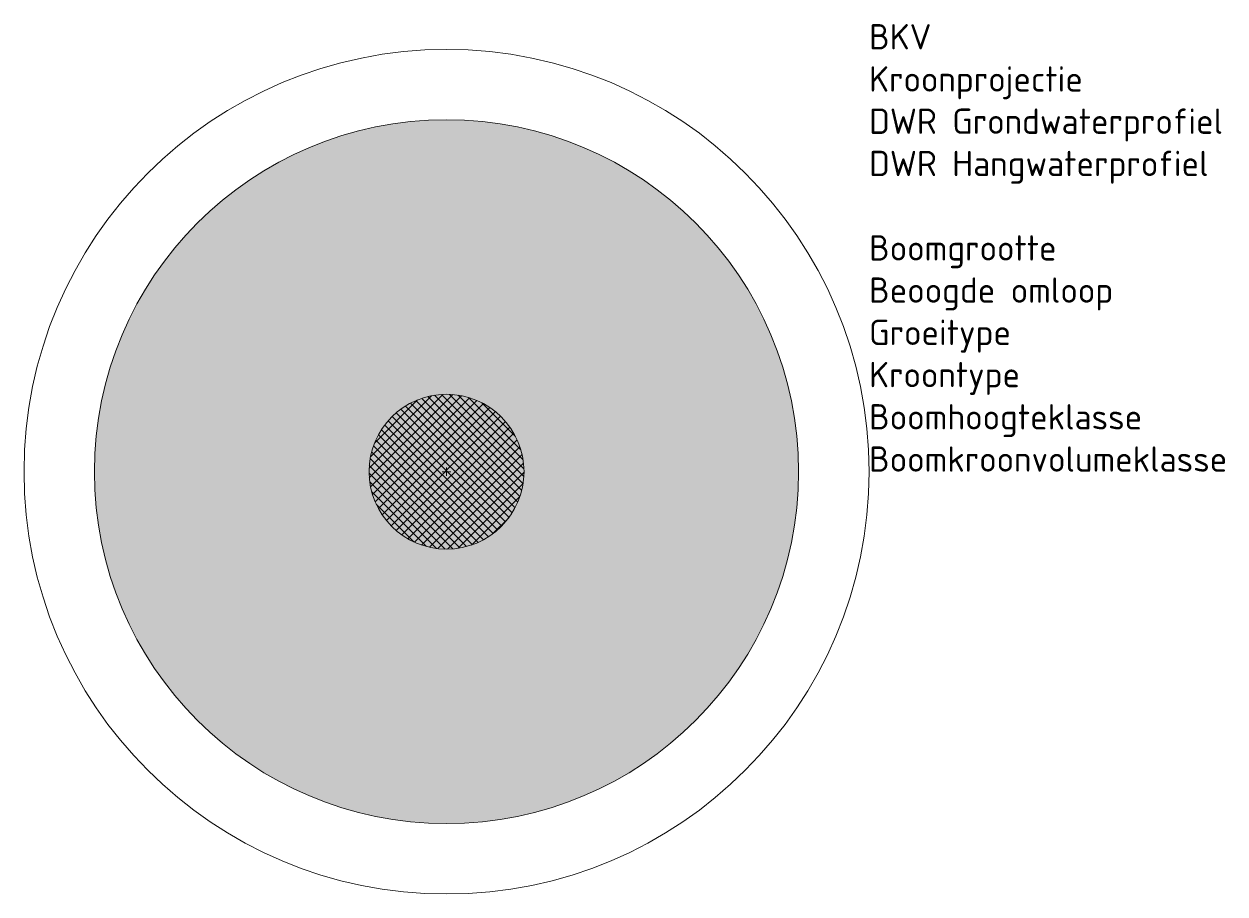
# Model space of a CAD drawing. Header units: metres. Extents: x -15 to 27.6, y -15 to 15.9.
import ezdxf

# ---------------------------------------------------------------- set-up
doc = ezdxf.new("R2010")
doc.units = ezdxf.units.M
for name, color, linetype, lineweight in [('B-GV-GR-BOOM-T18', 7, 'Continuous', 18), ('B-GV-GR-BOOM_KROON-G', 90, 'Continuous', 18), ('B-GV-GR-BOOM_KROON-V', 92, 'Continuous', 18), ('B-GV-GR-BOOM_OBSTAKELVRIJ_BOVENGRONDS-G', 10, 'Continuous', 18), ('B-GV-GR-BOOM_OBSTAKELVRIJ_ONDERGRONDS-A', 142, 'Continuous', 18), ('B-GV-GR-BOOM_OBSTAKELVRIJ_ONDERGRONDS-G', 142, 'Continuous', 18), ('B-GV-GR-BOOM_STABILITEITSKLUIT-A', 12, 'Continuous', 18), ('B-GV-GR-BOOM_STABILITEITSKLUIT-G', 10, 'Continuous', 18), ('B-GV-GR-BOOM_STAMPOSITIE-G', 7, 'Continuous', 18)]:
    doc.layers.add(name, color=color, linetype=linetype, lineweight=lineweight)
doc.styles.add('NLCS-ISO', font='NLCS-ISO.ttf')

msp = doc.modelspace()

# ---------------------------------------------------------------- hatches: boundary and pattern name
at = {"layer": 'B-GV-GR-BOOM_KROON-V'}
h = msp.add_hatch(color=256, dxfattribs=at)
edge = h.paths.add_edge_path(flags=0)
edge.add_arc((0, 0), 12.5, 0, 360)
at = {"layer": 'B-GV-GR-BOOM_OBSTAKELVRIJ_ONDERGRONDS-A'}
h = msp.add_hatch(dxfattribs=at)
h.set_pattern_fill('AGR-OBSTAKELVRIJ_ONDERGRONDS-SO', color=256, style=0, pattern_type=2)
h.set_pattern_definition([(135, (-4050, 0), (-0.141421356, -0.141421356), [])])
edge = h.paths.add_edge_path()
edge.add_arc((0, 0), 2.75, 0, 360)
at = {"layer": 'B-GV-GR-BOOM_STABILITEITSKLUIT-A'}
h = msp.add_hatch(dxfattribs=at)
h.set_pattern_fill('AGR-STABILITEITSKLUIT-SO', color=256, style=0, pattern_type=2)
h.set_pattern_definition([(45, (-4050, 0), (-0.176776695, 0.176776695), [])])
edge = h.paths.add_edge_path()
edge.add_arc((0, 0), 2.75, 0, 360)

# ---------------------------------------------------------------- linework, layer by layer
at = {"layer": 'B-GV-GR-BOOM_KROON-G'}
msp.add_circle((0, 0), 12.5, dxfattribs=at)
at = {"layer": 'B-GV-GR-BOOM_OBSTAKELVRIJ_BOVENGRONDS-G'}
msp.add_circle((0, 0), 15, dxfattribs=at)
at = {"layer": 'B-GV-GR-BOOM_OBSTAKELVRIJ_ONDERGRONDS-G'}
msp.add_circle((0, 0), 2.75, dxfattribs=at)
at = {"layer": 'B-GV-GR-BOOM_STABILITEITSKLUIT-G'}
msp.add_circle((0, 0), 2.75, dxfattribs=at)
at = {"layer": 'B-GV-GR-BOOM_STAMPOSITIE-G'}
for p, q in [((-0.15, 0), (0.15, 0)), ((0, 0.15), (0, -0.15))]:
    msp.add_line(p, q, dxfattribs=at)

# ---------------------------------------------------------------- texts
at = {"layer": 'B-GV-GR-BOOM-T18', "style": 'NLCS-ISO'}
for tag, p, s in [('BKV', (15, 15), 'BKV: 5920 m3'), ('Kroonprojectie', (15, 13.5), 'Kroonprojectie: 490.8 m2'), ('DWR Grondwaterprofiel', (15, 12), 'DWR GW: 50.0 m3'), ('DWR Hangwaterprofiel', (15, 10.5), 'DWR HW: 75.0 m3'), ('Boomgrootte', (15, 7.5), '1e grootte'), ('Beoogde omloop', (15, 6), '80 jaar'), ('Groeitype', (15, 4.5), 'Regulier groeiend'), ('Kroontype', (15, 3), 'Brede kroon'), ('Boomhoogteklasse', (15, 1.5), '18-24 m'), ('Boomkroonvolumeklasse', (15, 0), '5.000-7.500 m3')]:
    msp.add_attdef(tag, p, s, height=0.9, dxfattribs=at)

doc.saveas('drawing.dxf')
